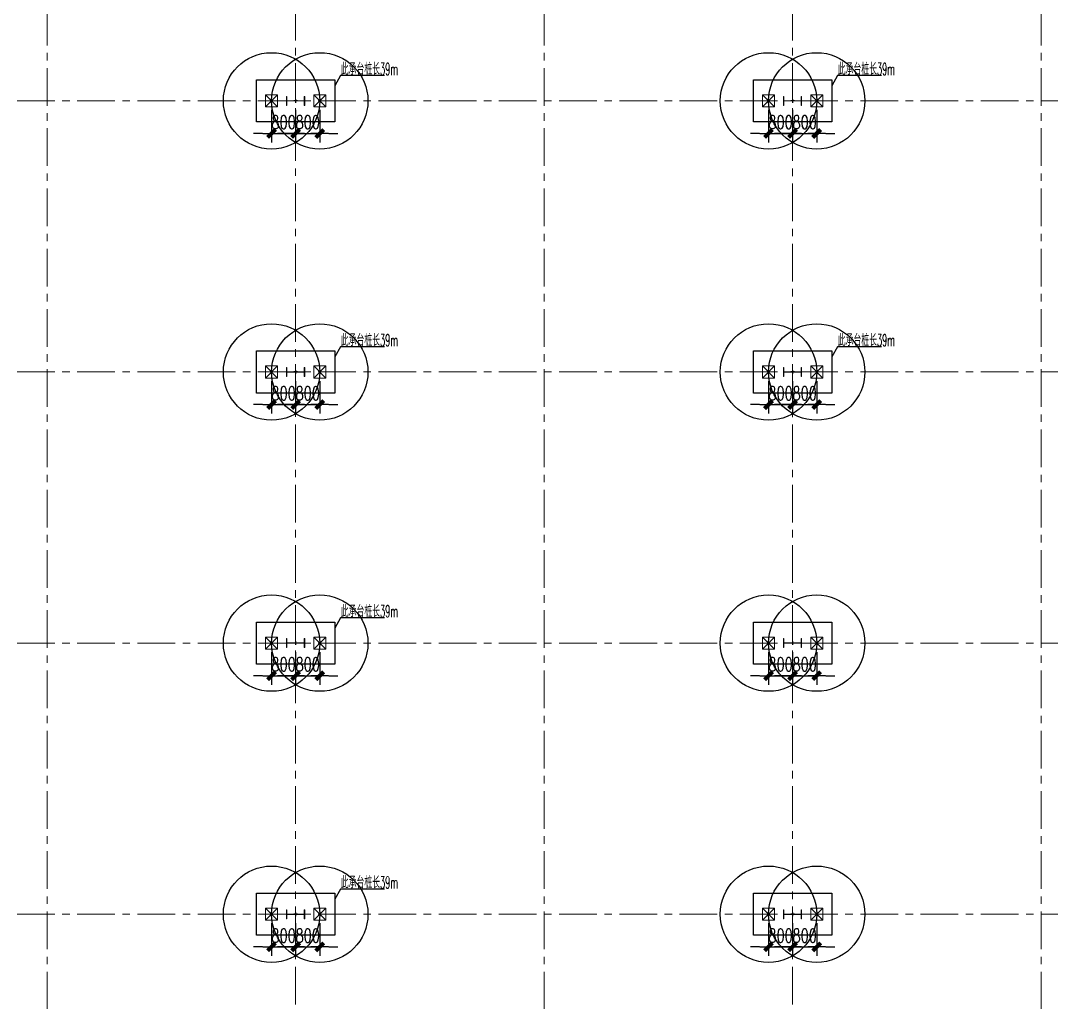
# Model space of a CAD drawing. Extents: x -1201378 to 2367219, y -619313 to 244905.
# Drawn here: x -774490 to -740267, y 179726 to 212315 of the extents above; entities that cross this region are included whole.
import ezdxf
from ezdxf.enums import TextEntityAlignment as Align

# ---------------------------------------------------------------- set-up
doc = ezdxf.new("R2010")
doc.units = 0
doc.header["$LTSCALE"] = 1000
doc.linetypes.add('CENTER', pattern=[2, 1.25, -0.25, 0.25, -0.25])
doc.layers.get('0').update_dxf_attribs({"linetype": 'CONTINUOUS'})
doc.layers.get('Defpoints').update_dxf_attribs({"linetype": 'CONTINUOUS'})
for name, color, linetype, lineweight in [('S-axis', 111, 'CONTINUOUS', 0), ('S-col', 2, 'CONTINUOUS', 0), ('S-dote', 5, 'CENTER', 0), ('S-zhuang', 1, 'CONTINUOUS', 0)]:
    doc.layers.add(name, color=color, linetype=linetype, lineweight=lineweight)
for name, color, linetype in [('S-BG', 131, 'CONTINUOUS'), ('S-DIMZ', 115, 'CONTINUOUS'), ('S-DOTE1', 140, 'CENTER'), ('S-HATCH1-W', 252, 'CONTINUOUS')]:
    doc.layers.add(name, color=color, linetype=linetype)
doc.styles.add('SS1', font='tj-romans1.shx', dxfattribs={"width": 0.7, "bigfont": 'tj-hztxt1.shx'})
doc.dimstyles.new('S-150-ARCHI', dxfattribs={"dimscale": 150, "dimtxt": 3, "dimasz": 2, "dimexe": 2, "dimexo": 2, "dimgap": 1, "dimtad": 1, "dimdec": 0, "dimzin": 0, "dimdsep": 46, "dimtxsty": 'SS1', "dimblk1": 'TT', "dimblk2": 'TT', "dimsah": 1, "dimcen": 1, "dimclrd": 256, "dimclre": 256, "dimclrt": 256, "dimadec": 0, "dimazin": 0, "dimtfac": 1, "dimtdec": 0, "dimtix": 1, "dimtmove": 2, "dimatfit": 0, "dimldrblk": 'TT', "dimfxl": 2, "dimtolj": 1, "dimtzin": 0, "dimarcsym": 0})

# ---------------------------------------------------------------- blocks, each defined once
blk = doc.blocks.new('_FZH')
at = {"layer": 'S-col'}
blk.add_lwpolyline([(-0.375, -0.188), (-0.375, 0.187), (-0.36, 0.187), (-0.36, 0.005), (0.36, 0.005), (0.36, 0.187), (0.375, 0.187), (0.375, -0.188), (0.36, -0.188), (0.36, -0.005), (-0.36, -0.005), (-0.36, -0.188)], close=True, dxfattribs=at)
blk = doc.blocks.new('w4234324')
at = {"layer": 'S-col', "xscale": 800.0000000000005, "yscale": 800.0000000000005, "zscale": 800.0000000000005}
for p in [(-210454, 813820), (-193954, 813820), (-210454, 804820), (-193954, 804820), (-210454, 795820), (-193954, 795820), (-210454, 786820), (-193954, 786820)]:
    blk.add_blockref('_FZH', p, dxfattribs=at)
blk = doc.blocks.new('S-ZHUANG-400')
at = {"layer": 'S-zhuang'}
for p, q in [((200, -200), (-200, 200)), ((-200, -200), (200, 200))]:
    blk.add_line(p, q, dxfattribs=at)
blk.add_lwpolyline([(-200, 200), (200, 200), (200, -200), (-200, -200)], close=True, dxfattribs=at)
blk = doc.blocks.new('CT2')
at = {"layer": 'Defpoints'}
for centre in [(-193625, -186366), (-193625, -187966)]:
    blk.add_circle(centre, 1600, dxfattribs=at)
at = {"layer": 'S-DOTE1', "ltscale": 0.25}
for p, q in [((-193565, -187166), (-193685, -187166)), ((-193625, -187226), (-193625, -187106))]:
    blk.add_line(p, q, dxfattribs=at)
at = {"layer": 'S-HATCH1-W'}
blk.add_lwpolyline([(-194325, -185866), (-192925, -185866), (-192925, -188466), (-194325, -188466)], close=True, dxfattribs=at)
at = {"layer": 'S-zhuang'}
for p in [(-193625, -186366), (-193625, -187966)]:
    blk.add_blockref('S-ZHUANG-400', p, dxfattribs=at)
blk = doc.blocks.new('TT')
blk.add_line((-0.97, 0), (0.97, 0))
at = {"const_width": 0.45}
blk.add_lwpolyline([(-0.44, -0.44), (0.44, 0.44)], dxfattribs=at)
blk = doc.blocks.new('*D982')
at = {"layer": 'Defpoints', "color": 0, "transparency": 16777216}
for p in [(-749658, 182652), (-748859, 182652), (-748859, 181569)]:
    blk.add_point(p, dxfattribs=at)
at = {"layer": 'S-DIMZ', "lineweight": -2, "transparency": 16777216}
for p, q in [((-749658, 182352), (-749658, 181269)), ((-748859, 182352), (-748859, 181269)), ((-749958, 181569), (-750258, 181569)), ((-749658, 181569), (-748859, 181569)), ((-748559, 181569), (-748259, 181569))]:
    blk.add_line(p, q, dxfattribs=at)
at = {"layer": 'S-DIMZ', "lineweight": -2, "transparency": 16777216, "xscale": 300, "yscale": 300, "zscale": 300}
blk.add_blockref('TT', (-749658, 181569), dxfattribs=at)
at = {"layer": 'S-DIMZ', "lineweight": -2, "transparency": 16777216, "xscale": 300, "yscale": 300, "zscale": 300, "rotation": 180}
blk.add_blockref('TT', (-748859, 181569), dxfattribs=at)
at = {"layer": 'S-DIMZ', "transparency": 16777216, "insert": (-749258, 181944), "char_height": 450, "attachment_point": 5, "style": 'SS1'}
blk.add_mtext('\\A1;800', dxfattribs=at)
blk = doc.blocks.new('*D1020')
at = {"layer": 'Defpoints', "color": 0, "transparency": 16777216}
for p in [(-748859, 182652), (-748058, 182652), (-748058, 181569)]:
    blk.add_point(p, dxfattribs=at)
at = {"layer": 'S-DIMZ', "lineweight": -2, "transparency": 16777216}
for p, q in [((-748859, 182352), (-748859, 181269)), ((-748058, 182352), (-748058, 181269)), ((-749159, 181569), (-749459, 181569)), ((-748859, 181569), (-748058, 181569)), ((-747758, 181569), (-747458, 181569))]:
    blk.add_line(p, q, dxfattribs=at)
at = {"layer": 'S-DIMZ', "lineweight": -2, "transparency": 16777216, "xscale": 300, "yscale": 300, "zscale": 300}
blk.add_blockref('TT', (-748859, 181569), dxfattribs=at)
at = {"layer": 'S-DIMZ', "lineweight": -2, "transparency": 16777216, "xscale": 300, "yscale": 300, "zscale": 300, "rotation": 180}
blk.add_blockref('TT', (-748058, 181569), dxfattribs=at)
at = {"layer": 'S-DIMZ', "transparency": 16777216, "insert": (-748458, 181944), "char_height": 450, "attachment_point": 5, "style": 'SS1'}
blk.add_mtext('\\A1;800', dxfattribs=at)
blk = doc.blocks.new('*D1021')
at = {"layer": 'Defpoints', "color": 0, "transparency": 16777216}
for p in [(-766158, 182652), (-765359, 182652), (-765359, 181569)]:
    blk.add_point(p, dxfattribs=at)
at = {"layer": 'S-DIMZ', "lineweight": -2, "transparency": 16777216}
for p, q in [((-766158, 182352), (-766158, 181269)), ((-765359, 182352), (-765359, 181269)), ((-766458, 181569), (-766758, 181569)), ((-766158, 181569), (-765359, 181569)), ((-765059, 181569), (-764759, 181569))]:
    blk.add_line(p, q, dxfattribs=at)
at = {"layer": 'S-DIMZ', "lineweight": -2, "transparency": 16777216, "xscale": 300, "yscale": 300, "zscale": 300}
blk.add_blockref('TT', (-766158, 181569), dxfattribs=at)
at = {"layer": 'S-DIMZ', "lineweight": -2, "transparency": 16777216, "xscale": 300, "yscale": 300, "zscale": 300, "rotation": 180}
blk.add_blockref('TT', (-765359, 181569), dxfattribs=at)
at = {"layer": 'S-DIMZ', "transparency": 16777216, "insert": (-765758, 181944), "char_height": 450, "attachment_point": 5, "style": 'SS1'}
blk.add_mtext('\\A1;800', dxfattribs=at)
blk = doc.blocks.new('*D1022')
at = {"layer": 'Defpoints', "color": 0, "transparency": 16777216}
for p in [(-765359, 182652), (-764558, 182652), (-764558, 181569)]:
    blk.add_point(p, dxfattribs=at)
at = {"layer": 'S-DIMZ', "lineweight": -2, "transparency": 16777216}
for p, q in [((-765359, 182352), (-765359, 181269)), ((-764558, 182352), (-764558, 181269)), ((-765659, 181569), (-765959, 181569)), ((-765359, 181569), (-764558, 181569)), ((-764258, 181569), (-763958, 181569))]:
    blk.add_line(p, q, dxfattribs=at)
at = {"layer": 'S-DIMZ', "lineweight": -2, "transparency": 16777216, "xscale": 300, "yscale": 300, "zscale": 300}
blk.add_blockref('TT', (-765359, 181569), dxfattribs=at)
at = {"layer": 'S-DIMZ', "lineweight": -2, "transparency": 16777216, "xscale": 300, "yscale": 300, "zscale": 300, "rotation": 180}
blk.add_blockref('TT', (-764558, 181569), dxfattribs=at)
at = {"layer": 'S-DIMZ', "transparency": 16777216, "insert": (-764958, 181944), "char_height": 450, "attachment_point": 5, "style": 'SS1'}
blk.add_mtext('\\A1;800', dxfattribs=at)
blk = doc.blocks.new('*D1029')
at = {"layer": 'Defpoints', "color": 0, "transparency": 16777216}
for p in [(-749658, 191652), (-748859, 191652), (-748859, 190569)]:
    blk.add_point(p, dxfattribs=at)
at = {"layer": 'S-DIMZ', "lineweight": -2, "transparency": 16777216}
for p, q in [((-749658, 191352), (-749658, 190269)), ((-748859, 191352), (-748859, 190269)), ((-749958, 190569), (-750258, 190569)), ((-749658, 190569), (-748859, 190569)), ((-748559, 190569), (-748259, 190569))]:
    blk.add_line(p, q, dxfattribs=at)
at = {"layer": 'S-DIMZ', "lineweight": -2, "transparency": 16777216, "xscale": 300, "yscale": 300, "zscale": 300}
blk.add_blockref('TT', (-749658, 190569), dxfattribs=at)
at = {"layer": 'S-DIMZ', "lineweight": -2, "transparency": 16777216, "xscale": 300, "yscale": 300, "zscale": 300, "rotation": 180}
blk.add_blockref('TT', (-748859, 190569), dxfattribs=at)
at = {"layer": 'S-DIMZ', "transparency": 16777216, "insert": (-749258, 190944), "char_height": 450, "attachment_point": 5, "style": 'SS1'}
blk.add_mtext('\\A1;800', dxfattribs=at)
blk = doc.blocks.new('*D1030')
at = {"layer": 'Defpoints', "color": 0, "transparency": 16777216}
for p in [(-748859, 191652), (-748058, 191652), (-748058, 190569)]:
    blk.add_point(p, dxfattribs=at)
at = {"layer": 'S-DIMZ', "lineweight": -2, "transparency": 16777216}
for p, q in [((-748859, 191352), (-748859, 190269)), ((-748058, 191352), (-748058, 190269)), ((-749159, 190569), (-749459, 190569)), ((-748859, 190569), (-748058, 190569)), ((-747758, 190569), (-747458, 190569))]:
    blk.add_line(p, q, dxfattribs=at)
at = {"layer": 'S-DIMZ', "lineweight": -2, "transparency": 16777216, "xscale": 300, "yscale": 300, "zscale": 300}
blk.add_blockref('TT', (-748859, 190569), dxfattribs=at)
at = {"layer": 'S-DIMZ', "lineweight": -2, "transparency": 16777216, "xscale": 300, "yscale": 300, "zscale": 300, "rotation": 180}
blk.add_blockref('TT', (-748058, 190569), dxfattribs=at)
at = {"layer": 'S-DIMZ', "transparency": 16777216, "insert": (-748458, 190944), "char_height": 450, "attachment_point": 5, "style": 'SS1'}
blk.add_mtext('\\A1;800', dxfattribs=at)
blk = doc.blocks.new('*D1031')
at = {"layer": 'Defpoints', "color": 0, "transparency": 16777216}
for p in [(-766158, 191652), (-765359, 191652), (-765359, 190569)]:
    blk.add_point(p, dxfattribs=at)
at = {"layer": 'S-DIMZ', "lineweight": -2, "transparency": 16777216}
for p, q in [((-766158, 191352), (-766158, 190269)), ((-765359, 191352), (-765359, 190269)), ((-766458, 190569), (-766758, 190569)), ((-766158, 190569), (-765359, 190569)), ((-765059, 190569), (-764759, 190569))]:
    blk.add_line(p, q, dxfattribs=at)
at = {"layer": 'S-DIMZ', "lineweight": -2, "transparency": 16777216, "xscale": 300, "yscale": 300, "zscale": 300}
blk.add_blockref('TT', (-766158, 190569), dxfattribs=at)
at = {"layer": 'S-DIMZ', "lineweight": -2, "transparency": 16777216, "xscale": 300, "yscale": 300, "zscale": 300, "rotation": 180}
blk.add_blockref('TT', (-765359, 190569), dxfattribs=at)
at = {"layer": 'S-DIMZ', "transparency": 16777216, "insert": (-765758, 190944), "char_height": 450, "attachment_point": 5, "style": 'SS1'}
blk.add_mtext('\\A1;800', dxfattribs=at)
blk = doc.blocks.new('*D1032')
at = {"layer": 'Defpoints', "color": 0, "transparency": 16777216}
for p in [(-765359, 191652), (-764558, 191652), (-764558, 190569)]:
    blk.add_point(p, dxfattribs=at)
at = {"layer": 'S-DIMZ', "lineweight": -2, "transparency": 16777216}
for p, q in [((-765359, 191352), (-765359, 190269)), ((-764558, 191352), (-764558, 190269)), ((-765659, 190569), (-765959, 190569)), ((-765359, 190569), (-764558, 190569)), ((-764258, 190569), (-763958, 190569))]:
    blk.add_line(p, q, dxfattribs=at)
at = {"layer": 'S-DIMZ', "lineweight": -2, "transparency": 16777216, "xscale": 300, "yscale": 300, "zscale": 300}
blk.add_blockref('TT', (-765359, 190569), dxfattribs=at)
at = {"layer": 'S-DIMZ', "lineweight": -2, "transparency": 16777216, "xscale": 300, "yscale": 300, "zscale": 300, "rotation": 180}
blk.add_blockref('TT', (-764558, 190569), dxfattribs=at)
at = {"layer": 'S-DIMZ', "transparency": 16777216, "insert": (-764958, 190944), "char_height": 450, "attachment_point": 5, "style": 'SS1'}
blk.add_mtext('\\A1;800', dxfattribs=at)
blk = doc.blocks.new('*D1039')
at = {"layer": 'Defpoints', "color": 0, "transparency": 16777216}
for p in [(-749658, 200652), (-748859, 200652), (-748859, 199569)]:
    blk.add_point(p, dxfattribs=at)
at = {"layer": 'S-DIMZ', "lineweight": -2, "transparency": 16777216}
for p, q in [((-749658, 200352), (-749658, 199269)), ((-748859, 200352), (-748859, 199269)), ((-749958, 199569), (-750258, 199569)), ((-749658, 199569), (-748859, 199569)), ((-748559, 199569), (-748259, 199569))]:
    blk.add_line(p, q, dxfattribs=at)
at = {"layer": 'S-DIMZ', "lineweight": -2, "transparency": 16777216, "xscale": 300, "yscale": 300, "zscale": 300}
blk.add_blockref('TT', (-749658, 199569), dxfattribs=at)
at = {"layer": 'S-DIMZ', "lineweight": -2, "transparency": 16777216, "xscale": 300, "yscale": 300, "zscale": 300, "rotation": 180}
blk.add_blockref('TT', (-748859, 199569), dxfattribs=at)
at = {"layer": 'S-DIMZ', "transparency": 16777216, "insert": (-749258, 199944), "char_height": 450, "attachment_point": 5, "style": 'SS1'}
blk.add_mtext('\\A1;800', dxfattribs=at)
blk = doc.blocks.new('*D1040')
at = {"layer": 'Defpoints', "color": 0, "transparency": 16777216}
for p in [(-748859, 200652), (-748058, 200652), (-748058, 199569)]:
    blk.add_point(p, dxfattribs=at)
at = {"layer": 'S-DIMZ', "lineweight": -2, "transparency": 16777216}
for p, q in [((-748859, 200352), (-748859, 199269)), ((-748058, 200352), (-748058, 199269)), ((-749159, 199569), (-749459, 199569)), ((-748859, 199569), (-748058, 199569)), ((-747758, 199569), (-747458, 199569))]:
    blk.add_line(p, q, dxfattribs=at)
at = {"layer": 'S-DIMZ', "lineweight": -2, "transparency": 16777216, "xscale": 300, "yscale": 300, "zscale": 300}
blk.add_blockref('TT', (-748859, 199569), dxfattribs=at)
at = {"layer": 'S-DIMZ', "lineweight": -2, "transparency": 16777216, "xscale": 300, "yscale": 300, "zscale": 300, "rotation": 180}
blk.add_blockref('TT', (-748058, 199569), dxfattribs=at)
at = {"layer": 'S-DIMZ', "transparency": 16777216, "insert": (-748458, 199944), "char_height": 450, "attachment_point": 5, "style": 'SS1'}
blk.add_mtext('\\A1;800', dxfattribs=at)
blk = doc.blocks.new('*D1041')
at = {"layer": 'Defpoints', "color": 0, "transparency": 16777216}
for p in [(-766158, 200652), (-765359, 200652), (-765359, 199569)]:
    blk.add_point(p, dxfattribs=at)
at = {"layer": 'S-DIMZ', "lineweight": -2, "transparency": 16777216}
for p, q in [((-766158, 200352), (-766158, 199269)), ((-765359, 200352), (-765359, 199269)), ((-766458, 199569), (-766758, 199569)), ((-766158, 199569), (-765359, 199569)), ((-765059, 199569), (-764759, 199569))]:
    blk.add_line(p, q, dxfattribs=at)
at = {"layer": 'S-DIMZ', "lineweight": -2, "transparency": 16777216, "xscale": 300, "yscale": 300, "zscale": 300}
blk.add_blockref('TT', (-766158, 199569), dxfattribs=at)
at = {"layer": 'S-DIMZ', "lineweight": -2, "transparency": 16777216, "xscale": 300, "yscale": 300, "zscale": 300, "rotation": 180}
blk.add_blockref('TT', (-765359, 199569), dxfattribs=at)
at = {"layer": 'S-DIMZ', "transparency": 16777216, "insert": (-765758, 199944), "char_height": 450, "attachment_point": 5, "style": 'SS1'}
blk.add_mtext('\\A1;800', dxfattribs=at)
blk = doc.blocks.new('*D1042')
at = {"layer": 'Defpoints', "color": 0, "transparency": 16777216}
for p in [(-765359, 200652), (-764558, 200652), (-764558, 199569)]:
    blk.add_point(p, dxfattribs=at)
at = {"layer": 'S-DIMZ', "lineweight": -2, "transparency": 16777216}
for p, q in [((-765359, 200352), (-765359, 199269)), ((-764558, 200352), (-764558, 199269)), ((-765659, 199569), (-765959, 199569)), ((-765359, 199569), (-764558, 199569)), ((-764258, 199569), (-763958, 199569))]:
    blk.add_line(p, q, dxfattribs=at)
at = {"layer": 'S-DIMZ', "lineweight": -2, "transparency": 16777216, "xscale": 300, "yscale": 300, "zscale": 300}
blk.add_blockref('TT', (-765359, 199569), dxfattribs=at)
at = {"layer": 'S-DIMZ', "lineweight": -2, "transparency": 16777216, "xscale": 300, "yscale": 300, "zscale": 300, "rotation": 180}
blk.add_blockref('TT', (-764558, 199569), dxfattribs=at)
at = {"layer": 'S-DIMZ', "transparency": 16777216, "insert": (-764958, 199944), "char_height": 450, "attachment_point": 5, "style": 'SS1'}
blk.add_mtext('\\A1;800', dxfattribs=at)
blk = doc.blocks.new('*D1049')
at = {"layer": 'Defpoints', "color": 0, "transparency": 16777216}
for p in [(-749658, 209652), (-748859, 209652), (-748859, 208569)]:
    blk.add_point(p, dxfattribs=at)
at = {"layer": 'S-DIMZ', "lineweight": -2, "transparency": 16777216}
for p, q in [((-749658, 209352), (-749658, 208269)), ((-748859, 209352), (-748859, 208269)), ((-749958, 208569), (-750258, 208569)), ((-749658, 208569), (-748859, 208569)), ((-748559, 208569), (-748259, 208569))]:
    blk.add_line(p, q, dxfattribs=at)
at = {"layer": 'S-DIMZ', "lineweight": -2, "transparency": 16777216, "xscale": 300, "yscale": 300, "zscale": 300}
blk.add_blockref('TT', (-749658, 208569), dxfattribs=at)
at = {"layer": 'S-DIMZ', "lineweight": -2, "transparency": 16777216, "xscale": 300, "yscale": 300, "zscale": 300, "rotation": 180}
blk.add_blockref('TT', (-748859, 208569), dxfattribs=at)
at = {"layer": 'S-DIMZ', "transparency": 16777216, "insert": (-749258, 208944), "char_height": 450, "attachment_point": 5, "style": 'SS1'}
blk.add_mtext('\\A1;800', dxfattribs=at)
blk = doc.blocks.new('*D1050')
at = {"layer": 'Defpoints', "color": 0, "transparency": 16777216}
for p in [(-748859, 209652), (-748058, 209652), (-748058, 208569)]:
    blk.add_point(p, dxfattribs=at)
at = {"layer": 'S-DIMZ', "lineweight": -2, "transparency": 16777216}
for p, q in [((-748859, 209352), (-748859, 208269)), ((-748058, 209352), (-748058, 208269)), ((-749159, 208569), (-749459, 208569)), ((-748859, 208569), (-748058, 208569)), ((-747758, 208569), (-747458, 208569))]:
    blk.add_line(p, q, dxfattribs=at)
at = {"layer": 'S-DIMZ', "lineweight": -2, "transparency": 16777216, "xscale": 300, "yscale": 300, "zscale": 300}
blk.add_blockref('TT', (-748859, 208569), dxfattribs=at)
at = {"layer": 'S-DIMZ', "lineweight": -2, "transparency": 16777216, "xscale": 300, "yscale": 300, "zscale": 300, "rotation": 180}
blk.add_blockref('TT', (-748058, 208569), dxfattribs=at)
at = {"layer": 'S-DIMZ', "transparency": 16777216, "insert": (-748458, 208944), "char_height": 450, "attachment_point": 5, "style": 'SS1'}
blk.add_mtext('\\A1;800', dxfattribs=at)
blk = doc.blocks.new('*D1051')
at = {"layer": 'Defpoints', "color": 0, "transparency": 16777216}
for p in [(-766158, 209652), (-765359, 209652), (-765359, 208569)]:
    blk.add_point(p, dxfattribs=at)
at = {"layer": 'S-DIMZ', "lineweight": -2, "transparency": 16777216}
for p, q in [((-766158, 209352), (-766158, 208269)), ((-765359, 209352), (-765359, 208269)), ((-766458, 208569), (-766758, 208569)), ((-766158, 208569), (-765359, 208569)), ((-765059, 208569), (-764759, 208569))]:
    blk.add_line(p, q, dxfattribs=at)
at = {"layer": 'S-DIMZ', "lineweight": -2, "transparency": 16777216, "xscale": 300, "yscale": 300, "zscale": 300}
blk.add_blockref('TT', (-766158, 208569), dxfattribs=at)
at = {"layer": 'S-DIMZ', "lineweight": -2, "transparency": 16777216, "xscale": 300, "yscale": 300, "zscale": 300, "rotation": 180}
blk.add_blockref('TT', (-765359, 208569), dxfattribs=at)
at = {"layer": 'S-DIMZ', "transparency": 16777216, "insert": (-765758, 208944), "char_height": 450, "attachment_point": 5, "style": 'SS1'}
blk.add_mtext('\\A1;800', dxfattribs=at)
blk = doc.blocks.new('*D1052')
at = {"layer": 'Defpoints', "color": 0, "transparency": 16777216}
for p in [(-765359, 209652), (-764558, 209652), (-764558, 208569)]:
    blk.add_point(p, dxfattribs=at)
at = {"layer": 'S-DIMZ', "lineweight": -2, "transparency": 16777216}
for p, q in [((-765359, 209352), (-765359, 208269)), ((-764558, 209352), (-764558, 208269)), ((-765659, 208569), (-765959, 208569)), ((-765359, 208569), (-764558, 208569)), ((-764258, 208569), (-763958, 208569))]:
    blk.add_line(p, q, dxfattribs=at)
at = {"layer": 'S-DIMZ', "lineweight": -2, "transparency": 16777216, "xscale": 300, "yscale": 300, "zscale": 300}
blk.add_blockref('TT', (-765359, 208569), dxfattribs=at)
at = {"layer": 'S-DIMZ', "lineweight": -2, "transparency": 16777216, "xscale": 300, "yscale": 300, "zscale": 300, "rotation": 180}
blk.add_blockref('TT', (-764558, 208569), dxfattribs=at)
at = {"layer": 'S-DIMZ', "transparency": 16777216, "insert": (-764958, 208944), "char_height": 450, "attachment_point": 5, "style": 'SS1'}
blk.add_mtext('\\A1;800', dxfattribs=at)
blk = doc.blocks.new('1#轴网')
at = {"layer": 'S-dote'}
for p, q in [((-173608.5, 18867), (-173608.5, 124689.3)), ((-165358.5, 19033.1), (-165358.5, 124689.3)), ((-157108.5, 18867), (-157108.5, 124689.3)), ((-148858.5, 19032.5), (-148858.5, 124689.3)), ((-140608.5, 18867), (-140608.5, 124689.3)), ((-99358.5, 97027), (-216950.7, 97027)), ((-99358.5, 88027), (-216950.7, 88027)), ((-99358.5, 79027), (-216950.7, 79027)), ((-99358.5, 70027), (-216950.7, 70027))]:
    blk.add_line(p, q, dxfattribs=at)

msp = doc.modelspace()

# ---------------------------------------------------------------- linework, layer by layer
at = {"layer": 'S-BG'}
for points in [[(-762403.9, 210488.7), (-763864.1, 210488.7), (-764058.5, 210151.8)], [(-745903.9, 210488.7), (-747364.1, 210488.7), (-747558.5, 210151.8)], [(-762403.9, 201488.7), (-763864.1, 201488.7), (-764058.5, 201151.8)], [(-745903.9, 201488.7), (-747364.1, 201488.7), (-747558.5, 201151.8)], [(-762403.9, 192488.7), (-763864.1, 192488.7), (-764058.5, 192151.8)], [(-762403.9, 183488.7), (-763864.1, 183488.7), (-764058.5, 183151.8)]]:
    msp.add_lwpolyline(points, dxfattribs=at)

# ---------------------------------------------------------------- block references
at = {"layer": 'S-axis'}
msp.add_blockref('1#轴网', (-600000, 112624.8), dxfattribs=at)
at = {"layer": 'S-col'}
msp.add_blockref('w4234324', (-554904.3, -604168.2), dxfattribs=at)
at = {"layer": 'S-zhuang', "rotation": 90}
for p in [(-952524.7, 403276.6), (-936024.7, 403276.6), (-952524.7, 394276.6), (-936024.7, 394276.6), (-952524.7, 385276.6), (-936024.7, 385276.6), (-952524.7, 376276.6), (-936024.7, 376276.6)]:
    msp.add_blockref('CT2', p, dxfattribs=at)

# ---------------------------------------------------------------- texts
at = {"layer": 'S-BG', "style": 'SS1', "width": 0.5}
for p in [(-763857.8, 210709.1), (-747357.8, 210709.1), (-763857.8, 201709.1), (-747357.8, 201709.1), (-763857.8, 192709.1), (-763857.8, 183709.1)]:
    msp.add_text('此承台桩长39m', height=400, dxfattribs=at).set_placement(p, align=Align.MIDDLE_LEFT)

# ---------------------------------------------------------------- dimensions: what is measured, and where the dimension line sits
at = {"layer": 'S-DIMZ'}
for base, p1, p2, picture, middle in [((-765358.5, 208569), (-766158.5, 209651.8), (-765358.5, 209651.8), '*D1051', (-765758.5, 208944)), ((-764558.5, 208569), (-765358.5, 209651.8), (-764558.5, 209651.8), '*D1052', (-764958.5, 208944)), ((-748858.5, 208569), (-749658.5, 209651.8), (-748858.5, 209651.8), '*D1049', (-749258.5, 208944)), ((-748058.5, 208569), (-748858.5, 209651.8), (-748058.5, 209651.8), '*D1050', (-748458.5, 208944)), ((-765358.5, 199569), (-766158.5, 200651.8), (-765358.5, 200651.8), '*D1041', (-765758.5, 199944)), ((-764558.5, 199569), (-765358.5, 200651.8), (-764558.5, 200651.8), '*D1042', (-764958.5, 199944)), ((-748858.5, 199569), (-749658.5, 200651.8), (-748858.5, 200651.8), '*D1039', (-749258.5, 199944)), ((-748058.5, 199569), (-748858.5, 200651.8), (-748058.5, 200651.8), '*D1040', (-748458.5, 199944)), ((-765358.5, 190569), (-766158.5, 191651.8), (-765358.5, 191651.8), '*D1031', (-765758.5, 190944)), ((-764558.5, 190569), (-765358.5, 191651.8), (-764558.5, 191651.8), '*D1032', (-764958.5, 190944)), ((-748858.5, 190569), (-749658.5, 191651.8), (-748858.5, 191651.8), '*D1029', (-749258.5, 190944)), ((-748058.5, 190569), (-748858.5, 191651.8), (-748058.5, 191651.8), '*D1030', (-748458.5, 190944)), ((-765358.5, 181569), (-766158.5, 182651.8), (-765358.5, 182651.8), '*D1021', (-765758.5, 181944)), ((-764558.5, 181569), (-765358.5, 182651.8), (-764558.5, 182651.8), '*D1022', (-764958.5, 181944)), ((-748858.5, 181569), (-749658.5, 182651.8), (-748858.5, 182651.8), '*D982', (-749258.5, 181944)), ((-748058.5, 181569), (-748858.5, 182651.8), (-748058.5, 182651.8), '*D1020', (-748458.5, 181944))]:
    dim = msp.add_linear_dim(base=base, p1=p1, p2=p2, dimstyle='S-150-ARCHI', override={"dimexo": 2}, dxfattribs=at)
    dim.commit()
    dim.dimension.update_dxf_attribs({"geometry": picture, "text_midpoint": middle})

doc.saveas('drawing.dxf')
